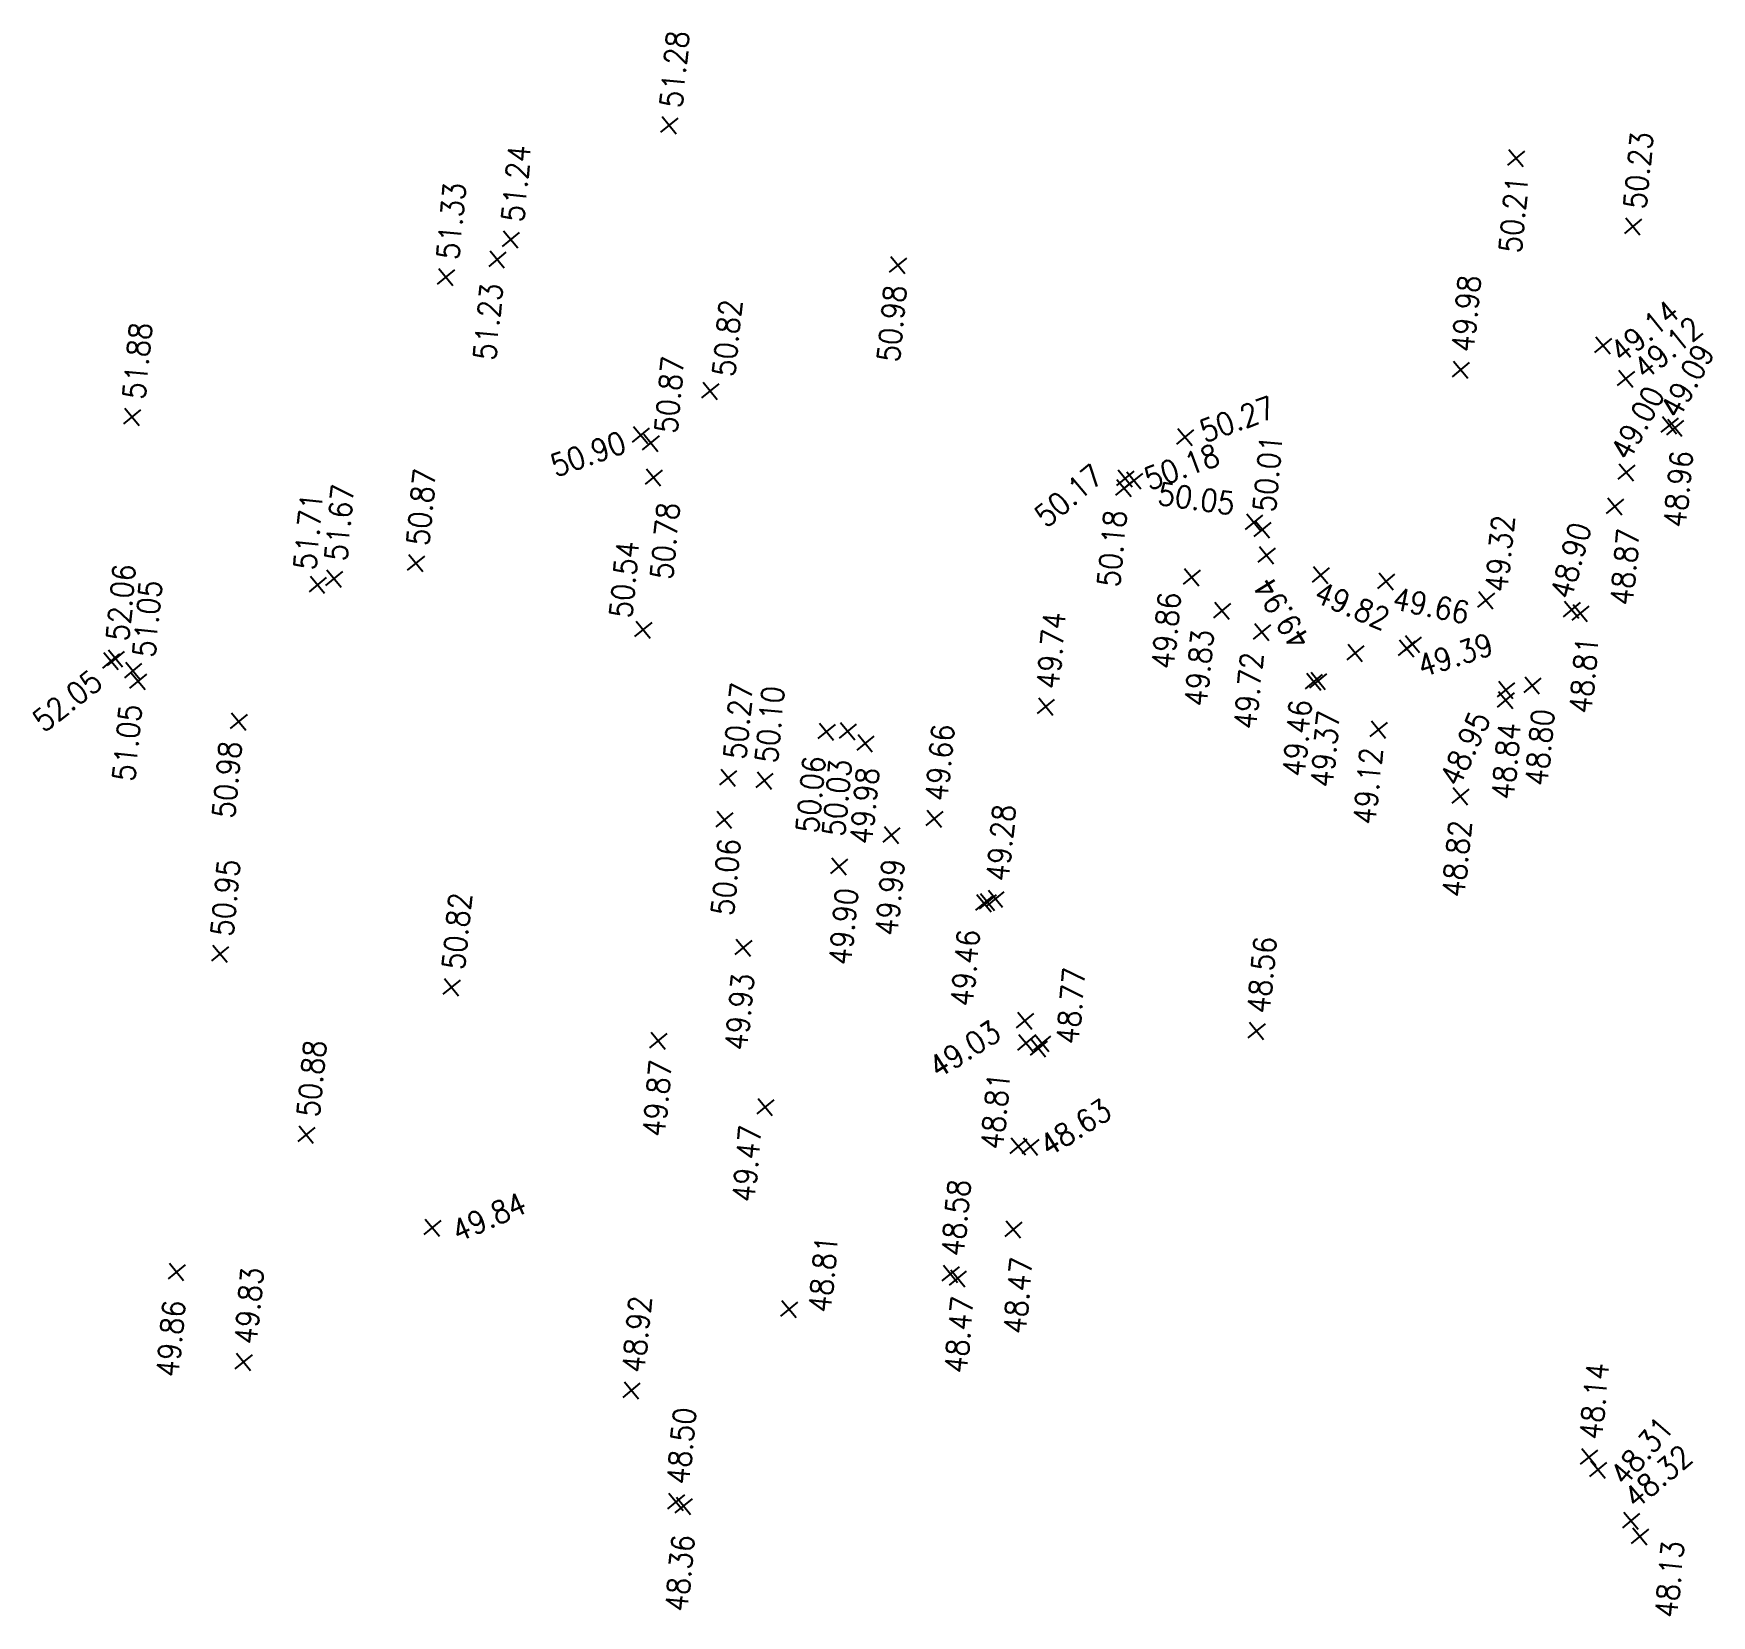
# Model space of a CAD drawing. Header units: metres. Extents: x 815 to 1022, y 915 to 1121.
# Drawn here: x 918.36 to 948.63, y 980.67 to 1009.2 of the extents above; entities that cross this region are included whole.
import ezdxf
from ezdxf.enums import TextEntityAlignment as Align

# ---------------------------------------------------------------- set-up
doc = ezdxf.new("R2010")
doc.units = ezdxf.units.M
doc.header["$LTSCALE"] = 2
doc.header["$PDMODE"] = 35
doc.header["$PDSIZE"] = 0.002
doc.linetypes.add('HIDDEN', pattern=[0.375, 0.25, -0.125])
for name, color, linetype in [('__TOPO', 7, 'Continuous'), ('ASPHALT', 5, 'Continuous'), ('BUILDG', 4, 'Continuous'), ('CURB', 5, 'Continuous'), ('ELEV', 1, 'Continuous'), ('GUTTER', 7, 'Continuous'), ('HEDGEL', 66, 'HIDDEN'), ('NAME', 7, 'Continuous'), ('NATGRD', 7, 'Continuous'), ('NOTE', 2, 'Continuous'), ('RTWALL', 6, 'Continuous'), ('SIDEWALK', 5, 'Continuous'), ('UTIL_O', 7, 'overhead power line'), ('X-OVER', 7, 'Continuous')]:
    doc.layers.add(name, color=color, linetype=linetype)
doc.styles.add('ROMANS', font='ROMANS.SHX')
doc.linetypes.add('overhead power line', pattern='A,1.5,-0.2,["OH",ROMANS,S=0.15,R=0,X=-0.07,Y=-0.075],-0.3', length=2)

# ---------------------------------------------------------------- blocks, each defined once
blk = doc.blocks.new('CROSS-UNDERHILL')
at = {"color": 1}
for p, q in [((0.001, 0), (-0.001, 0)), ((0, 0.001), (0, -0.001))]:
    blk.add_line(p, q, dxfattribs=at)
blk = doc.blocks.new('Point-Underhill')
at = {"lineweight": 0}
blk.add_point((0, 0), dxfattribs=at)
at = {"layer": '__TOPO'}
blk.add_point((0, 0), dxfattribs=at)
at = {"lineweight": 0}
blk.add_blockref('CROSS-UNDERHILL', (0, 0), dxfattribs=at)
at = {"layer": 'ELEV', "lineweight": 0, "style": 'ROMANS', "width": 0.9}
for tag, p in [('ELEV2', (-0.00106, 0.00325)), ('ELEV', (0.00114, 0.00112))]:
    blk.add_attdef(tag, text='', height=0.002, rotation=45, dxfattribs=at).set_placement(p, align=Align.MIDDLE_LEFT)
at = {"layer": 'NAME', "lineweight": 0, "style": 'ROMANS', "width": 0.9}
blk.add_attdef('NAME', text='', height=0.002, dxfattribs=at).set_placement((-0.00267, 0.00004), align=Align.MIDDLE_RIGHT)
at = {"layer": 'NOTE', "lineweight": 0, "style": 'ROMANS', "width": 0.9}
for tag, p in [('NOTE', (-0.00047, -0.00269)), ('NOTE2', (-0.00047, -0.00595))]:
    blk.add_attdef(tag, text='', height=0.002, dxfattribs=at).set_placement(p, align=Align.TOP_CENTER)

msp = doc.modelspace()

# ---------------------------------------------------------------- block references
at = {"layer": 'ASPHALT'}
ref = msp.add_blockref('Point-Underhill', (929.827, 1007.549, 51.28), dxfattribs=dict(at, xscale=200.0000000000001, yscale=200.0000000000001, zscale=0.8000000000000007, rotation=39.54500000000002))
ref.add_attrib('ELEV', '51.28', dxfattribs={"layer": 'ELEV', "lineweight": 0, "height": 0.4, "rotation": 84.545, "style": 'ROMANS', "width": 0.9}).set_placement((929.859, 1007.867), align=Align.MIDDLE_LEFT)
ref = msp.add_blockref('Point-Underhill', (926.968, 1005.489, 51.24), dxfattribs=dict(at, xscale=200.0000000000001, yscale=200.0000000000001, zscale=0.8000000000000007, rotation=39.54500000000002))
ref.add_attrib('ELEV', '51.24', dxfattribs={"layer": 'ELEV', "lineweight": 0, "height": 0.4, "rotation": 84.545, "style": 'ROMANS', "width": 0.9}).set_placement((927.001, 1005.807), align=Align.MIDDLE_LEFT)
ref = msp.add_blockref('Point-Underhill', (925.798, 1004.812, 51.33), dxfattribs=dict(at, xscale=200.0000000000001, yscale=200.0000000000001, zscale=0.8000000000000007, rotation=39.54500000000002))
ref.add_attrib('ELEV', '51.33', dxfattribs={"layer": 'ELEV', "lineweight": 0, "height": 0.4, "rotation": 84.545, "style": 'ROMANS', "width": 0.9}).set_placement((925.831, 1005.13), align=Align.MIDDLE_LEFT)
ref = msp.add_blockref('Point-Underhill', (926.726, 1005.129, 51.23), dxfattribs=dict(at, xscale=200, yscale=200, zscale=0.8000000000000007, rotation=39.54500000000004))
ref.add_attrib('ELEV', '51.23', dxfattribs={"layer": 'ELEV', "lineweight": 0, "height": 0.4, "rotation": 84.545, "style": 'ROMANS', "width": 0.9}).set_placement((926.495, 1003.312), align=Align.MIDDLE_LEFT)
ref = msp.add_blockref('Point-Underhill', (933.953, 1005.026, 50.98), dxfattribs=dict(at, xscale=200, yscale=200, zscale=0.8000000000000007, rotation=39.54500000000004))
ref.add_attrib('ELEV', '50.98', dxfattribs={"layer": 'ELEV', "lineweight": 0, "height": 0.4, "rotation": 84.545, "style": 'ROMANS', "width": 0.9}).set_placement((933.779, 1003.281), align=Align.MIDDLE_LEFT)
ref = msp.add_blockref('Point-Underhill', (930.568, 1002.758, 50.82), dxfattribs=dict(at, xscale=200.0000000000001, yscale=200.0000000000001, zscale=0.8000000000000007, rotation=39.54500000000002))
ref.add_attrib('ELEV', '50.82', dxfattribs={"layer": 'ELEV', "lineweight": 0, "height": 0.4, "rotation": 84.545, "style": 'ROMANS', "width": 0.9}).set_placement((930.809, 1003.021), align=Align.MIDDLE_LEFT)
ref = msp.add_blockref('Point-Underhill', (920.136, 1002.29, 51.88), dxfattribs=dict(at, xscale=200.0000000000001, yscale=200.0000000000001, zscale=0.8000000000000007, rotation=39.54500000000002))
ref.add_attrib('ELEV', '51.88', dxfattribs={"layer": 'ELEV', "lineweight": 0, "height": 0.4, "rotation": 84.545, "style": 'ROMANS', "width": 0.9}).set_placement((920.169, 1002.608), align=Align.MIDDLE_LEFT)
ref = msp.add_blockref('Point-Underhill', (929.495, 1001.82, 50.87), dxfattribs=dict(at, xscale=200, yscale=200, zscale=0.8000000000000007, rotation=39.54500000000004))
ref.add_attrib('ELEV', '50.87', dxfattribs={"layer": 'ELEV', "lineweight": 0, "height": 0.4, "rotation": 84.545, "style": 'ROMANS', "width": 0.9}).set_placement((929.766, 1001.996), align=Align.MIDDLE_LEFT)
ref = msp.add_blockref('Point-Underhill', (929.313, 1001.96, 50.9), dxfattribs=dict(at, xscale=200, yscale=200, zscale=0.8000000000000007, rotation=39.54500000000004))
ref.add_attrib('ELEV', '50.90', dxfattribs={"layer": 'ELEV', "lineweight": 0, "height": 0.4, "rotation": 19.5329, "style": 'ROMANS', "width": 0.9}).set_placement((927.711, 1001.389), align=Align.MIDDLE_LEFT)
ref = msp.add_blockref('Point-Underhill', (938.21, 1001.143, 50.18), dxfattribs=dict(at, xscale=200.0000000000001, yscale=200.0000000000001, zscale=0.8000000000000007, rotation=39.54500000000002))
ref.add_attrib('ELEV', '50.18', dxfattribs={"layer": 'ELEV', "lineweight": 0, "height": 0.4, "rotation": 20.0219, "style": 'ROMANS', "width": 0.9}).set_placement((938.422, 1001.149), align=Align.MIDDLE_LEFT)
ref = msp.add_blockref('Point-Underhill', (929.547, 1001.2, 50.78), dxfattribs=dict(at, xscale=200.0000000000001, yscale=200.0000000000001, zscale=0.8000000000000007, rotation=39.54500000000002))
ref.add_attrib('ELEV', '50.78', dxfattribs={"layer": 'ELEV', "lineweight": 0, "height": 0.4, "rotation": 84.545, "style": 'ROMANS', "width": 0.9}).set_placement((929.687, 999.361), align=Align.MIDDLE_LEFT)
ref = msp.add_blockref('Point-Underhill', (925.257, 999.652, 50.87), dxfattribs=dict(at, xscale=200.0000000000001, yscale=200.0000000000001, zscale=0.8000000000000007, rotation=39.54500000000002))
ref.add_attrib('ELEV', '50.87', dxfattribs={"layer": 'ELEV', "lineweight": 0, "height": 0.4, "rotation": 84.545, "style": 'ROMANS', "width": 0.9}).set_placement((925.29, 999.97), align=Align.MIDDLE_LEFT)
ref = msp.add_blockref('Point-Underhill', (938.033, 1001.005, 50.18), dxfattribs=dict(at, xscale=200.0000000000001, yscale=200.0000000000001, zscale=0.8000000000000007, rotation=39.54500000000002))
ref.add_attrib('ELEV', '50.18', dxfattribs={"layer": 'ELEV', "lineweight": 0, "height": 0.4, "rotation": 84.545, "style": 'ROMANS', "width": 0.9}).set_placement((937.751, 999.223), align=Align.MIDDLE_LEFT)
ref = msp.add_blockref('Point-Underhill', (923.485, 999.262, 51.71), dxfattribs=dict(at, xscale=200, yscale=200, zscale=0.8000000000000007, rotation=39.54500000000004))
ref.add_attrib('ELEV', '51.71', dxfattribs={"layer": 'ELEV', "lineweight": 0, "height": 0.4, "rotation": 84.545, "style": 'ROMANS', "width": 0.9}).set_placement((923.252, 999.533), align=Align.MIDDLE_LEFT)
ref = msp.add_blockref('Point-Underhill', (923.78, 999.374, 51.67), dxfattribs=dict(at, xscale=200.0000000000001, yscale=200.0000000000001, zscale=0.8000000000000007, rotation=39.54500000000002))
ref.add_attrib('ELEV', '51.67', dxfattribs={"layer": 'ELEV', "lineweight": 0, "height": 0.4, "rotation": 84.545, "style": 'ROMANS', "width": 0.9}).set_placement((923.812, 999.692), align=Align.MIDDLE_LEFT)
ref = msp.add_blockref('Point-Underhill', (929.359, 998.453, 50.54), dxfattribs=dict(at, xscale=200, yscale=200, zscale=0.8000000000000007, rotation=39.54500000000004))
ref.add_attrib('ELEV', '50.54', dxfattribs={"layer": 'ELEV', "lineweight": 0, "height": 0.4, "rotation": 84.545, "style": 'ROMANS', "width": 0.9}).set_placement((928.952, 998.666), align=Align.MIDDLE_LEFT)
ref = msp.add_blockref('Point-Underhill', (919.84, 997.933, 52.06), dxfattribs=dict(at, xscale=200.0000000000001, yscale=200.0000000000001, zscale=0.8000000000000007, rotation=39.54500000000002))
ref.add_attrib('ELEV', '52.06', dxfattribs={"layer": 'ELEV', "lineweight": 0, "height": 0.4, "rotation": 84.545, "style": 'ROMANS', "width": 0.9}).set_placement((919.872, 998.251), align=Align.MIDDLE_LEFT)
ref = msp.add_blockref('Point-Underhill', (939.254, 999.398, 49.86), dxfattribs=dict(at, xscale=200, yscale=200, zscale=0.8000000000000007, rotation=39.54500000000004))
ref.add_attrib('ELEV', '49.86', dxfattribs={"layer": 'ELEV', "lineweight": 0, "height": 0.4, "rotation": 84.545, "style": 'ROMANS', "width": 0.9}).set_placement((938.729, 997.743), align=Align.MIDDLE_LEFT)
ref = msp.add_blockref('Point-Underhill', (920.153, 997.711, 51.05), dxfattribs=dict(at, xscale=200.0000000000001, yscale=200.0000000000001, zscale=0.8000000000000007, rotation=39.54500000000002))
ref.add_attrib('ELEV', '51.05', dxfattribs={"layer": 'ELEV', "lineweight": 0, "height": 0.4, "rotation": 84.545, "style": 'ROMANS', "width": 0.9}).set_placement((920.349, 997.957), align=Align.MIDDLE_LEFT)
ref = msp.add_blockref('Point-Underhill', (919.757, 997.887, 52.05), dxfattribs=dict(at, xscale=200.0000000000001, yscale=200.0000000000001, zscale=0.8000000000000007, rotation=39.54500000000002))
ref.add_attrib('ELEV', '52.05', dxfattribs={"layer": 'ELEV', "lineweight": 0, "height": 0.4, "rotation": 38.2112, "style": 'ROMANS', "width": 0.9}).set_placement((918.424, 996.742), align=Align.MIDDLE_LEFT)
ref = msp.add_blockref('Point-Underhill', (920.244, 997.524, 51.05), dxfattribs=dict(at, xscale=200, yscale=200, zscale=0.8000000000000007, rotation=39.54500000000004))
ref.add_attrib('ELEV', '51.05', dxfattribs={"layer": 'ELEV', "lineweight": 0, "height": 0.4, "rotation": 84.545, "style": 'ROMANS', "width": 0.9}).set_placement((919.983, 995.72), align=Align.MIDDLE_LEFT)
ref = msp.add_blockref('Point-Underhill', (930.891, 995.781, 50.27), dxfattribs=dict(at, xscale=200.0000000000001, yscale=200.0000000000001, zscale=0.8000000000000007, rotation=39.54500000000002))
ref.add_attrib('ELEV', '50.27', dxfattribs={"layer": 'ELEV', "lineweight": 0, "height": 0.4, "rotation": 84.545, "style": 'ROMANS', "width": 0.9}).set_placement((931.009, 996.115), align=Align.MIDDLE_LEFT)
ref = msp.add_blockref('Point-Underhill', (922.061, 996.796, 50.98), dxfattribs=dict(at, xscale=200, yscale=200, zscale=0.8000000000000007, rotation=39.54500000000004))
ref.add_attrib('ELEV', '50.98', dxfattribs={"layer": 'ELEV', "lineweight": 0, "height": 0.4, "rotation": 84.545, "style": 'ROMANS', "width": 0.9}).set_placement((921.785, 995.056), align=Align.MIDDLE_LEFT)
ref = msp.add_blockref('Point-Underhill', (932.667, 996.613, 50.06), dxfattribs=dict(at, xscale=200.0000000000001, yscale=200.0000000000001, zscale=0.8000000000000007, rotation=39.54500000000002))
ref.add_attrib('ELEV', '50.06', dxfattribs={"layer": 'ELEV', "lineweight": 0, "height": 0.4, "rotation": 84.545, "style": 'ROMANS', "width": 0.9}).set_placement((932.317, 994.79), align=Align.MIDDLE_LEFT)
ref = msp.add_blockref('Point-Underhill', (933.049, 996.621, 50.03), dxfattribs=dict(at, xscale=200.0000000000001, yscale=200.0000000000001, zscale=0.8000000000000007, rotation=39.54500000000002))
ref.add_attrib('ELEV', '50.03', dxfattribs={"layer": 'ELEV', "lineweight": 0, "height": 0.4, "rotation": 84.545, "style": 'ROMANS', "width": 0.9}).set_placement((932.79, 994.729), align=Align.MIDDLE_LEFT)
ref = msp.add_blockref('Point-Underhill', (933.365, 996.404, 49.98), dxfattribs=dict(at, xscale=200.0000000000001, yscale=200.0000000000001, zscale=0.8000000000000007, rotation=39.54500000000002))
ref.add_attrib('ELEV', '49.98', dxfattribs={"layer": 'ELEV', "lineweight": 0, "height": 0.4, "rotation": 84.545, "style": 'ROMANS', "width": 0.9}).set_placement((933.285, 994.584), align=Align.MIDDLE_LEFT)
ref = msp.add_blockref('Point-Underhill', (944.102, 995.449, 48.82), dxfattribs=dict(at, xscale=200.0000000000001, yscale=200.0000000000001, zscale=0.8000000000000007, rotation=39.54500000000002))
ref.add_attrib('ELEV', '48.82', dxfattribs={"layer": 'ELEV', "lineweight": 0, "height": 0.4, "rotation": 84.545, "style": 'ROMANS', "width": 0.9}).set_placement((943.97, 993.629), align=Align.MIDDLE_LEFT)
ref = msp.add_blockref('Point-Underhill', (921.725, 992.607, 50.95), dxfattribs=dict(at, xscale=200, yscale=200, zscale=0.8000000000000007, rotation=39.54500000000004))
ref.add_attrib('ELEV', '50.95', dxfattribs={"layer": 'ELEV', "lineweight": 0, "height": 0.4, "rotation": 84.545, "style": 'ROMANS', "width": 0.9}).set_placement((921.757, 992.925), align=Align.MIDDLE_LEFT)
ref = msp.add_blockref('Point-Underhill', (925.9, 992.005, 50.82), dxfattribs=dict(at, xscale=200.0000000000001, yscale=200.0000000000001, zscale=0.8000000000000007, rotation=39.54500000000002))
ref.add_attrib('ELEV', '50.82', dxfattribs={"layer": 'ELEV', "lineweight": 0, "height": 0.4, "rotation": 84.545, "style": 'ROMANS', "width": 0.9}).set_placement((925.933, 992.323), align=Align.MIDDLE_LEFT)
ref = msp.add_blockref('Point-Underhill', (940.423, 991.216, 48.56), dxfattribs=dict(at, xscale=200.0000000000001, yscale=200.0000000000001, zscale=0.8000000000000007, rotation=39.54500000000002))
ref.add_attrib('ELEV', '48.56', dxfattribs={"layer": 'ELEV', "lineweight": 0, "height": 0.4, "rotation": 84.545, "style": 'ROMANS', "width": 0.9}).set_placement((940.456, 991.534), align=Align.MIDDLE_LEFT)
ref = msp.add_blockref('Point-Underhill', (923.28, 989.347, 50.88), dxfattribs=dict(at, xscale=200, yscale=200, zscale=0.8000000000000007, rotation=39.54500000000004))
ref.add_attrib('ELEV', '50.88', dxfattribs={"layer": 'ELEV', "lineweight": 0, "height": 0.4, "rotation": 84.545, "style": 'ROMANS', "width": 0.9}).set_placement((923.313, 989.665), align=Align.MIDDLE_LEFT)
ref = msp.add_blockref('Point-Underhill', (936.037, 987.637, 48.47), dxfattribs=dict(at, xscale=200, yscale=200, zscale=0.8000000000000007, rotation=39.54500000000004))
ref.add_attrib('ELEV', '48.47', dxfattribs={"layer": 'ELEV', "lineweight": 0, "height": 0.4, "rotation": 84.545, "style": 'ROMANS', "width": 0.9}).set_placement((936.055, 985.752), align=Align.MIDDLE_LEFT)
at = {"layer": 'BUILDG'}
ref = msp.add_blockref('Point-Underhill', (945.105, 1006.956, 50.21), dxfattribs=dict(at, xscale=200.0000000000001, yscale=200.0000000000001, zscale=0.8000000000000007, rotation=39.54500000000002))
ref.add_attrib('ELEV', '50.21', dxfattribs={"layer": 'ELEV', "lineweight": 0, "height": 0.4, "rotation": 84.545, "style": 'ROMANS', "width": 0.9}).set_placement((944.997, 1005.248), align=Align.MIDDLE_LEFT)
ref = msp.add_blockref('Point-Underhill', (938.055, 1001.18, 50.17), dxfattribs=dict(at, xscale=200.0000000000001, yscale=200.0000000000001, zscale=0.8000000000000007, rotation=39.54500000000002))
ref.add_attrib('ELEV', '50.17', dxfattribs={"layer": 'ELEV', "lineweight": 0, "height": 0.4, "rotation": 39.7605, "style": 'ROMANS', "width": 0.9}).set_placement((936.505, 1000.426), align=Align.MIDDLE_LEFT)
at = {"layer": 'CURB'}
ref = msp.add_blockref('Point-Underhill', (947.215, 1005.724, 50.23), dxfattribs=dict(at, xscale=200.0000000000001, yscale=200.0000000000001, zscale=0.8000000000000007, rotation=39.54500000000002))
ref.add_attrib('ELEV', '50.23', dxfattribs={"layer": 'ELEV', "lineweight": 0, "height": 0.4, "rotation": 84.545, "style": 'ROMANS', "width": 0.9}).set_placement((947.248, 1006.042), align=Align.MIDDLE_LEFT)
ref = msp.add_blockref('Point-Underhill', (947.097, 1001.29, 49), dxfattribs=dict(at, xscale=200.0000000000001, yscale=200.0000000000001, zscale=0.8000000000000007, rotation=39.54500000000002))
ref.add_attrib('ELEV', '49.00', dxfattribs={"layer": 'ELEV', "lineweight": 0, "height": 0.4, "rotation": 61.9235, "style": 'ROMANS', "width": 0.9}).set_placement((946.97, 1001.567), align=Align.MIDDLE_LEFT)
ref = msp.add_blockref('Point-Underhill', (940.376, 1000.388, 50.05), dxfattribs=dict(at, xscale=200, yscale=200, zscale=0.8000000000000007, rotation=39.54500000000004))
ref.add_attrib('ELEV', '50.05', dxfattribs={"layer": 'ELEV', "lineweight": 0, "height": 0.4, "rotation": 352.1727, "style": 'ROMANS', "width": 0.9}).set_placement((938.653, 1000.909), align=Align.MIDDLE_LEFT)
ref = msp.add_blockref('Point-Underhill', (946.11, 998.812, 48.9), dxfattribs=dict(at, xscale=200, yscale=200, zscale=0.8000000000000007, rotation=39.54500000000004))
ref.add_attrib('ELEV', '48.90', dxfattribs={"layer": 'ELEV', "lineweight": 0, "height": 0.4, "rotation": 74.6379, "style": 'ROMANS', "width": 0.9}).set_placement((945.908, 999.027), align=Align.MIDDLE_LEFT)
ref = msp.add_blockref('Point-Underhill', (939.801, 998.794, 49.83), dxfattribs=dict(at, xscale=200.0000000000001, yscale=200.0000000000001, zscale=0.8000000000000007, rotation=39.54500000000002))
ref.add_attrib('ELEV', '49.83', dxfattribs={"layer": 'ELEV', "lineweight": 0, "height": 0.4, "rotation": 84.545, "style": 'ROMANS', "width": 0.9}).set_placement((939.322, 997.069), align=Align.MIDDLE_LEFT)
ref = msp.add_blockref('Point-Underhill', (941.535, 997.529, 49.46), dxfattribs=dict(at, xscale=200.0000000000001, yscale=200.0000000000001, zscale=0.8000000000000007, rotation=39.54500000000002))
ref.add_attrib('ELEV', '49.46', dxfattribs={"layer": 'ELEV', "lineweight": 0, "height": 0.4, "rotation": 84.545, "style": 'ROMANS', "width": 0.9}).set_placement((941.091, 995.805), align=Align.MIDDLE_LEFT)
ref = msp.add_blockref('Point-Underhill', (944.922, 997.366, 48.95), dxfattribs=dict(at, xscale=200, yscale=200, zscale=0.8000000000000007, rotation=39.54500000000004))
ref.add_attrib('ELEV', '48.95', dxfattribs={"layer": 'ELEV', "lineweight": 0, "height": 0.4, "rotation": 65.2763, "style": 'ROMANS', "width": 0.9}).set_placement((943.896, 995.674), align=Align.MIDDLE_LEFT)
ref = msp.add_blockref('Point-Underhill', (933.837, 994.748, 49.99), dxfattribs=dict(at, xscale=200.0000000000001, yscale=200.0000000000001, zscale=0.8000000000000007, rotation=39.54500000000002))
ref.add_attrib('ELEV', '49.99', dxfattribs={"layer": 'ELEV', "lineweight": 0, "height": 0.4, "rotation": 84.545, "style": 'ROMANS', "width": 0.9}).set_placement((933.742, 992.934), align=Align.MIDDLE_LEFT)
at = {"layer": 'CURB', "zscale": 0.8000000000000007}
for p, xscale, yscale, rotation in [((935.572, 993.542, 49.46), 200.0000000000001, 200.0000000000001, 39.54500000000002), ((936.266, 990.998, 49.06), 200, 200, 39.54500000000004)]:
    msp.add_blockref('Point-Underhill', p, dxfattribs=dict(at, xscale=xscale, yscale=yscale, rotation=rotation))
at = {"layer": 'CURB'}
ref = msp.add_blockref('Point-Underhill', (936.128, 989.133, 48.81), dxfattribs=dict(at, xscale=200.0000000000001, yscale=200.0000000000001, zscale=0.8000000000000007, rotation=39.54500000000002))
ref.add_attrib('ELEV', '48.81', dxfattribs={"layer": 'ELEV', "lineweight": 0, "height": 0.4, "rotation": 84.545, "style": 'ROMANS', "width": 0.9}).set_placement((935.647, 989.079), align=Align.MIDDLE_LEFT)
ref = msp.add_blockref('Point-Underhill', (934.904, 986.835, 48.58), dxfattribs=dict(at, xscale=200, yscale=200, zscale=0.8000000000000007, rotation=39.54500000000004))
ref.add_attrib('ELEV', '48.58', dxfattribs={"layer": 'ELEV', "lineweight": 0, "height": 0.4, "rotation": 84.545, "style": 'ROMANS', "width": 0.9}).set_placement((934.937, 987.153), align=Align.MIDDLE_LEFT)
ref = msp.add_blockref('Point-Underhill', (929.952, 982.722, 48.5), dxfattribs=dict(at, xscale=200.0000000000001, yscale=200.0000000000001, zscale=0.8000000000000007, rotation=39.54500000000002))
ref.add_attrib('ELEV', '48.50', dxfattribs={"layer": 'ELEV', "lineweight": 0, "height": 0.4, "rotation": 84.545, "style": 'ROMANS', "width": 0.9}).set_placement((929.984, 983.04), align=Align.MIDDLE_LEFT)
ref = msp.add_blockref('Point-Underhill', (947.181, 982.383, 48.32), dxfattribs=dict(at, xscale=200, yscale=200, zscale=0.8000000000000007, rotation=39.54500000000004))
ref.add_attrib('ELEV', '48.32', dxfattribs={"layer": 'ELEV', "lineweight": 0, "height": 0.4, "rotation": 40.2905, "style": 'ROMANS', "width": 0.9}).set_placement((947.139, 982.73), align=Align.MIDDLE_LEFT)
at = {"layer": 'GUTTER'}
ref = msp.add_blockref('Point-Underhill', (947.972, 1002.094, 48.96), dxfattribs=dict(at, xscale=200, yscale=200, zscale=0.8000000000000007, rotation=39.54500000000004))
ref.add_attrib('ELEV', '48.96', dxfattribs={"layer": 'ELEV', "lineweight": 0, "height": 0.4, "rotation": 84.545, "style": 'ROMANS', "width": 0.9}).set_placement((947.966, 1000.294), align=Align.MIDDLE_LEFT)
ref = msp.add_blockref('Point-Underhill', (946.889, 1000.676, 48.87), dxfattribs=dict(at, xscale=200.0000000000001, yscale=200.0000000000001, zscale=0.8000000000000007, rotation=39.54500000000002))
ref.add_attrib('ELEV', '48.87', dxfattribs={"layer": 'ELEV', "lineweight": 0, "height": 0.4, "rotation": 84.545, "style": 'ROMANS', "width": 0.9}).set_placement((947.005, 998.89), align=Align.MIDDLE_LEFT)
ref = msp.add_blockref('Point-Underhill', (946.265, 998.75, 48.81), dxfattribs=dict(at, xscale=200.0000000000001, yscale=200.0000000000001, zscale=0.8000000000000007, rotation=39.54500000000002))
ref.add_attrib('ELEV', '48.81', dxfattribs={"layer": 'ELEV', "lineweight": 0, "height": 0.4, "rotation": 84.545, "style": 'ROMANS', "width": 0.9}).set_placement((946.264, 996.941), align=Align.MIDDLE_LEFT)
ref = msp.add_blockref('Point-Underhill', (941.457, 997.513, 49.37), dxfattribs=dict(at, xscale=200, yscale=200, zscale=0.8000000000000007, rotation=39.54500000000004))
ref.add_attrib('ELEV', '49.37', dxfattribs={"layer": 'ELEV', "lineweight": 0, "height": 0.4, "rotation": 84.545, "style": 'ROMANS', "width": 0.9}).set_placement((941.595, 995.61), align=Align.MIDDLE_LEFT)
ref = msp.add_blockref('Point-Underhill', (944.92, 997.184, 48.84), dxfattribs=dict(at, xscale=200.0000000000001, yscale=200.0000000000001, zscale=0.8000000000000007, rotation=39.54500000000002))
ref.add_attrib('ELEV', '48.84', dxfattribs={"layer": 'ELEV', "lineweight": 0, "height": 0.4, "rotation": 84.545, "style": 'ROMANS', "width": 0.9}).set_placement((944.861, 995.388), align=Align.MIDDLE_LEFT)
ref = msp.add_blockref('Point-Underhill', (934.611, 995.044, 49.66), dxfattribs=dict(at, xscale=200, yscale=200, zscale=0.8000000000000007, rotation=39.54500000000004))
ref.add_attrib('ELEV', '49.66', dxfattribs={"layer": 'ELEV', "lineweight": 0, "height": 0.4, "rotation": 84.545, "style": 'ROMANS', "width": 0.9}).set_placement((934.644, 995.362), align=Align.MIDDLE_LEFT)
ref = msp.add_blockref('Point-Underhill', (935.714, 993.599, 49.28), dxfattribs=dict(at, xscale=200, yscale=200, zscale=0.8000000000000007, rotation=39.54500000000004))
ref.add_attrib('ELEV', '49.28', dxfattribs={"layer": 'ELEV', "lineweight": 0, "height": 0.4, "rotation": 84.545, "style": 'ROMANS', "width": 0.9}).set_placement((935.747, 993.917), align=Align.MIDDLE_LEFT)
ref = msp.add_blockref('Point-Underhill', (935.508, 993.519, 49.46), dxfattribs=dict(at, xscale=200, yscale=200, zscale=0.8000000000000007, rotation=39.54500000000004))
ref.add_attrib('ELEV', '49.46', dxfattribs={"layer": 'ELEV', "lineweight": 0, "height": 0.4, "rotation": 84.545, "style": 'ROMANS', "width": 0.9}).set_placement((935.103, 991.659), align=Align.MIDDLE_LEFT)
ref = msp.add_blockref('Point-Underhill', (936.552, 990.996, 48.77), dxfattribs=dict(at, xscale=200.0000000000001, yscale=200.0000000000001, zscale=0.8000000000000007, rotation=39.54500000000002))
ref.add_attrib('ELEV', '48.77', dxfattribs={"layer": 'ELEV', "lineweight": 0, "height": 0.4, "rotation": 84.545, "style": 'ROMANS', "width": 0.9}).set_placement((937.008, 990.976), align=Align.MIDDLE_LEFT)
ref = msp.add_blockref('Point-Underhill', (936.244, 991.399, 49.03), dxfattribs=dict(at, xscale=200, yscale=200, zscale=0.8000000000000007, rotation=39.54500000000004))
ref.add_attrib('ELEV', '49.03', dxfattribs={"layer": 'ELEV', "lineweight": 0, "height": 0.4, "rotation": 32.4298, "style": 'ROMANS', "width": 0.9}).set_placement((934.573, 990.513), align=Align.MIDDLE_LEFT)
at = {"layer": 'GUTTER', "xscale": 200, "yscale": 200, "zscale": 0.8000000000000007, "rotation": 39.54500000000004}
msp.add_blockref('Point-Underhill', (936.492, 990.904, 48.87), dxfattribs=at)
at = {"layer": 'GUTTER'}
ref = msp.add_blockref('Point-Underhill', (936.345, 989.131, 48.63), dxfattribs=dict(at, xscale=200, yscale=200, zscale=0.8000000000000007, rotation=39.54500000000004))
ref.add_attrib('ELEV', '48.63', dxfattribs={"layer": 'ELEV', "lineweight": 0, "height": 0.4, "rotation": 32.4298, "style": 'ROMANS', "width": 0.9}).set_placement((936.571, 989.101), align=Align.MIDDLE_LEFT)
ref = msp.add_blockref('Point-Underhill', (935.034, 986.755, 48.47), dxfattribs=dict(at, xscale=200, yscale=200, zscale=0.8000000000000007, rotation=39.54500000000004))
ref.add_attrib('ELEV', '48.47', dxfattribs={"layer": 'ELEV', "lineweight": 0, "height": 0.4, "rotation": 84.545, "style": 'ROMANS', "width": 0.9}).set_placement((934.991, 985.044), align=Align.MIDDLE_LEFT)
ref = msp.add_blockref('Point-Underhill', (946.42, 983.53, 48.14), dxfattribs=dict(at, xscale=200, yscale=200, zscale=0.8000000000000007, rotation=39.54500000000004))
ref.add_attrib('ELEV', '48.14', dxfattribs={"layer": 'ELEV', "lineweight": 0, "height": 0.4, "rotation": 84.545, "style": 'ROMANS', "width": 0.9}).set_placement((946.452, 983.848), align=Align.MIDDLE_LEFT)
ref = msp.add_blockref('Point-Underhill', (946.585, 983.305, 48.31), dxfattribs=dict(at, xscale=200, yscale=200, zscale=0.8000000000000007, rotation=39.54500000000004))
ref.add_attrib('ELEV', '48.31', dxfattribs={"layer": 'ELEV', "lineweight": 0, "height": 0.4, "rotation": 49.4676, "style": 'ROMANS', "width": 0.9}).set_placement((946.92, 983.113), align=Align.MIDDLE_LEFT)
ref = msp.add_blockref('Point-Underhill', (930.087, 982.65, 48.36), dxfattribs=dict(at, xscale=200, yscale=200, zscale=0.8000000000000007, rotation=39.54500000000004))
ref.add_attrib('ELEV', '48.36', dxfattribs={"layer": 'ELEV', "lineweight": 0, "height": 0.4, "rotation": 84.545, "style": 'ROMANS', "width": 0.9}).set_placement((929.955, 980.745), align=Align.MIDDLE_LEFT)
ref = msp.add_blockref('Point-Underhill', (947.339, 982.1, 48.13), dxfattribs=dict(at, xscale=200.0000000000001, yscale=200.0000000000001, zscale=0.8000000000000007, rotation=39.54500000000002))
ref.add_attrib('ELEV', '48.13', dxfattribs={"layer": 'ELEV', "lineweight": 0, "height": 0.4, "rotation": 84.545, "style": 'ROMANS', "width": 0.9}).set_placement((947.81, 980.634), align=Align.MIDDLE_LEFT)
at = {"layer": 'HEDGEL'}
ref = msp.add_blockref('Point-Underhill', (944.563, 998.984, 49.32), dxfattribs=dict(at, xscale=200, yscale=200, zscale=0.8000000000000007, rotation=39.54500000000004))
ref.add_attrib('ELEV', '49.32', dxfattribs={"layer": 'ELEV', "lineweight": 0, "height": 0.4, "rotation": 84.545, "style": 'ROMANS', "width": 0.9}).set_placement((944.747, 999.132), align=Align.MIDDLE_LEFT)
ref = msp.add_blockref('Point-Underhill', (940.605, 999.794, 49.94), dxfattribs=dict(at, xscale=200, yscale=200, zscale=200, rotation=39.54500000000004))
ref.add_attrib('ELEV', '49.94', dxfattribs={"layer": 'ELEV', "lineweight": 0, "height": 0.4, "rotation": 121.5237, "style": 'ROMANS', "width": 0.9}).set_placement((941.247, 998.146), align=Align.MIDDLE_LEFT)
ref = msp.add_blockref('Point-Underhill', (943.238, 998.191, 49.39), dxfattribs=dict(at, xscale=200, yscale=200, zscale=0.8000000000000007, rotation=39.54500000000004))
ref.add_attrib('ELEV', '49.39', dxfattribs={"layer": 'ELEV', "lineweight": 0, "height": 0.4, "rotation": 17.9924, "style": 'ROMANS', "width": 0.9}).set_placement((943.35, 997.78), align=Align.MIDDLE_LEFT)
at = {"layer": 'HEDGEL', "xscale": 200, "yscale": 200, "zscale": 0.8000000000000007, "rotation": 39.54500000000004}
msp.add_blockref('Point-Underhill', (942.205, 998.033, 49.45), dxfattribs=at)
at = {"layer": 'HEDGEL'}
ref = msp.add_blockref('Point-Underhill', (945.399, 997.447, 48.8), dxfattribs=dict(at, xscale=200, yscale=200, zscale=0.8000000000000007, rotation=39.54500000000004))
ref.add_attrib('ELEV', '48.80', dxfattribs={"layer": 'ELEV', "lineweight": 0, "height": 0.4, "rotation": 84.545, "style": 'ROMANS', "width": 0.9}).set_placement((945.468, 995.636), align=Align.MIDDLE_LEFT)
ref = msp.add_blockref('Point-Underhill', (942.625, 996.65, 49.12), dxfattribs=dict(at, xscale=200, yscale=200, zscale=0.8000000000000007, rotation=39.54500000000004))
ref.add_attrib('ELEV', '49.12', dxfattribs={"layer": 'ELEV', "lineweight": 0, "height": 0.4, "rotation": 84.545, "style": 'ROMANS', "width": 0.9}).set_placement((942.366, 994.94), align=Align.MIDDLE_LEFT)
ref = msp.add_blockref('Point-Underhill', (929.629, 991.039, 49.87), dxfattribs=dict(at, xscale=200.0000000000001, yscale=200.0000000000001, zscale=0.8000000000000007, rotation=39.54500000000002))
ref.add_attrib('ELEV', '49.87', dxfattribs={"layer": 'ELEV', "lineweight": 0, "height": 0.4, "rotation": 84.545, "style": 'ROMANS', "width": 0.9}).set_placement((929.544, 989.308), align=Align.MIDDLE_LEFT)
ref = msp.add_blockref('Point-Underhill', (931.561, 989.845, 49.47), dxfattribs=dict(at, xscale=200, yscale=200, zscale=0.8000000000000007, rotation=39.54500000000004))
ref.add_attrib('ELEV', '49.47', dxfattribs={"layer": 'ELEV', "lineweight": 0, "height": 0.4, "rotation": 84.545, "style": 'ROMANS', "width": 0.9}).set_placement((931.164, 988.131), align=Align.MIDDLE_LEFT)
ref = msp.add_blockref('Point-Underhill', (925.556, 987.669, 49.84), dxfattribs=dict(at, xscale=200, yscale=200, zscale=0.8000000000000007, rotation=39.54500000000004))
ref.add_attrib('ELEV', '49.84', dxfattribs={"layer": 'ELEV', "lineweight": 0, "height": 0.4, "rotation": 23.6362, "style": 'ROMANS', "width": 0.9}).set_placement((925.939, 987.583), align=Align.MIDDLE_LEFT)
ref = msp.add_blockref('Point-Underhill', (931.989, 986.199, 48.81), dxfattribs=dict(at, xscale=200, yscale=200, zscale=0.8000000000000007, rotation=39.54500000000004))
ref.add_attrib('ELEV', '48.81', dxfattribs={"layer": 'ELEV', "lineweight": 0, "height": 0.4, "rotation": 84.545, "style": 'ROMANS', "width": 0.9}).set_placement((932.541, 986.139), align=Align.MIDDLE_LEFT)
ref = msp.add_blockref('Point-Underhill', (929.147, 984.734, 48.92), dxfattribs=dict(at, xscale=200.0000000000001, yscale=200.0000000000001, zscale=0.8000000000000007, rotation=39.54500000000002))
ref.add_attrib('ELEV', '48.92', dxfattribs={"layer": 'ELEV', "lineweight": 0, "height": 0.4, "rotation": 84.545, "style": 'ROMANS', "width": 0.9}).set_placement((929.179, 985.052), align=Align.MIDDLE_LEFT)
at = {"layer": 'NATGRD'}
ref = msp.add_blockref('Point-Underhill', (944.107, 1003.141, 49.98), dxfattribs=dict(at, xscale=200, yscale=200, zscale=0.8000000000000007, rotation=39.54500000000004))
ref.add_attrib('ELEV', '49.98', dxfattribs={"layer": 'ELEV', "lineweight": 0, "height": 0.4, "rotation": 84.545, "style": 'ROMANS', "width": 0.9}).set_placement((944.14, 1003.459), align=Align.MIDDLE_LEFT)
ref = msp.add_blockref('Point-Underhill', (940.529, 1000.259, 50.01), dxfattribs=dict(at, xscale=200.0000000000001, yscale=200.0000000000001, zscale=0.8000000000000007, rotation=39.54500000000002))
ref.add_attrib('ELEV', '50.01', dxfattribs={"layer": 'ELEV', "lineweight": 0, "height": 0.4, "rotation": 84.545, "style": 'ROMANS', "width": 0.9}).set_placement((940.561, 1000.577), align=Align.MIDDLE_LEFT)
at = {"layer": 'RTWALL'}
ref = msp.add_blockref('Point-Underhill', (947.087, 1002.979, 49.12), dxfattribs=dict(at, xscale=200, yscale=200, zscale=0.8000000000000007, rotation=39.54500000000004))
ref.add_attrib('ELEV', '49.12', dxfattribs={"layer": 'ELEV', "lineweight": 0, "height": 0.4, "rotation": 39.459, "style": 'ROMANS', "width": 0.9}).set_placement((947.311, 1003.092), align=Align.MIDDLE_LEFT)
at = {"layer": 'SIDEWALK'}
ref = msp.add_blockref('Point-Underhill', (946.676, 1003.577, 49.14), dxfattribs=dict(at, xscale=200.0000000000001, yscale=200.0000000000001, zscale=0.8000000000000007, rotation=39.54500000000002))
ref.add_attrib('ELEV', '49.14', dxfattribs={"layer": 'ELEV', "lineweight": 0, "height": 0.4, "rotation": 39.1786, "style": 'ROMANS', "width": 0.9}).set_placement((946.891, 1003.396), align=Align.MIDDLE_LEFT)
ref = msp.add_blockref('Point-Underhill', (947.875, 1002.14, 49.09), dxfattribs=dict(at, xscale=200, yscale=200, zscale=0.8000000000000007, rotation=39.54500000000004))
ref.add_attrib('ELEV', '49.09', dxfattribs={"layer": 'ELEV', "lineweight": 0, "height": 0.4, "rotation": 61.9235, "style": 'ROMANS', "width": 0.9}).set_placement((947.869, 1002.325), align=Align.MIDDLE_LEFT)
ref = msp.add_blockref('Point-Underhill', (939.134, 1001.926, 50.27), dxfattribs=dict(at, xscale=200, yscale=200, zscale=0.8000000000000007, rotation=39.54500000000004))
ref.add_attrib('ELEV', '50.27', dxfattribs={"layer": 'ELEV', "lineweight": 0, "height": 0.4, "rotation": 20.0219, "style": 'ROMANS', "width": 0.9}).set_placement((939.423, 1002.008), align=Align.MIDDLE_LEFT)
ref = msp.add_blockref('Point-Underhill', (941.582, 999.438, 49.82), dxfattribs=dict(at, xscale=200.0000000000001, yscale=200.0000000000001, zscale=0.8000000000000007, rotation=39.54500000000002))
ref.add_attrib('ELEV', '49.82', dxfattribs={"layer": 'ELEV', "lineweight": 0, "height": 0.4, "rotation": 337.2463, "style": 'ROMANS', "width": 0.9}).set_placement((941.51, 999.152), align=Align.MIDDLE_LEFT)
ref = msp.add_blockref('Point-Underhill', (942.762, 999.322, 49.66), dxfattribs=dict(at, xscale=200.0000000000001, yscale=200.0000000000001, zscale=0.8000000000000007, rotation=39.54500000000002))
ref.add_attrib('ELEV', '49.66', dxfattribs={"layer": 'ELEV', "lineweight": 0, "height": 0.4, "rotation": -11.5546, "style": 'ROMANS', "width": 0.9}).set_placement((942.894, 999.024), align=Align.MIDDLE_LEFT)
ref = msp.add_blockref('Point-Underhill', (940.52, 998.409, 49.72), dxfattribs=dict(at, xscale=200, yscale=200, zscale=0.8000000000000007, rotation=39.54500000000004))
ref.add_attrib('ELEV', '49.72', dxfattribs={"layer": 'ELEV', "lineweight": 0, "height": 0.4, "rotation": 84.545, "style": 'ROMANS', "width": 0.9}).set_placement((940.213, 996.658), align=Align.MIDDLE_LEFT)
at = {"layer": 'SIDEWALK', "xscale": 200.0000000000001, "yscale": 200.0000000000001, "zscale": 0.8000000000000007, "rotation": 39.54500000000002}
msp.add_blockref('Point-Underhill', (943.132, 998.115, 49.62), dxfattribs=at)
at = {"layer": 'SIDEWALK'}
ref = msp.add_blockref('Point-Underhill', (930.823, 995.023, 50.06), dxfattribs=dict(at, xscale=200, yscale=200, zscale=0.8000000000000007, rotation=39.54500000000004))
ref.add_attrib('ELEV', '50.06', dxfattribs={"layer": 'ELEV', "lineweight": 0, "height": 0.4, "rotation": 84.545, "style": 'ROMANS', "width": 0.9}).set_placement((930.786, 993.3), align=Align.MIDDLE_LEFT)
ref = msp.add_blockref('Point-Underhill', (931.165, 992.718, 49.93), dxfattribs=dict(at, xscale=200.0000000000001, yscale=200.0000000000001, zscale=0.8000000000000007, rotation=39.54500000000002))
ref.add_attrib('ELEV', '49.93', dxfattribs={"layer": 'ELEV', "lineweight": 0, "height": 0.4, "rotation": 84.545, "style": 'ROMANS', "width": 0.9}).set_placement((931.031, 990.866), align=Align.MIDDLE_LEFT)
ref = msp.add_blockref('Point-Underhill', (920.941, 986.87, 49.86), dxfattribs=dict(at, xscale=200, yscale=200, zscale=0.8000000000000007, rotation=39.54500000000004))
ref.add_attrib('ELEV', '49.86', dxfattribs={"layer": 'ELEV', "lineweight": 0, "height": 0.4, "rotation": 84.545, "style": 'ROMANS', "width": 0.9}).set_placement((920.77, 984.974), align=Align.MIDDLE_LEFT)
ref = msp.add_blockref('Point-Underhill', (922.149, 985.248, 49.83), dxfattribs=dict(at, xscale=200, yscale=200, zscale=0.8000000000000007, rotation=39.54500000000004))
ref.add_attrib('ELEV', '49.83', dxfattribs={"layer": 'ELEV', "lineweight": 0, "height": 0.4, "rotation": 84.545, "style": 'ROMANS', "width": 0.9}).set_placement((922.181, 985.566), align=Align.MIDDLE_LEFT)
at = {"layer": 'UTIL_O'}
ref = msp.add_blockref('Point-Underhill', (936.622, 997.065, 49.74), dxfattribs=dict(at, xscale=200, yscale=200, zscale=0.8000000000000007, rotation=39.54500000000004))
ref.add_attrib('ELEV', '49.74', dxfattribs={"layer": 'ELEV', "lineweight": 0, "height": 0.4, "rotation": 84.545, "style": 'ROMANS', "width": 0.9}).set_placement((936.654, 997.383), align=Align.MIDDLE_LEFT)
at = {"layer": 'X-OVER'}
ref = msp.add_blockref('Point-Underhill', (931.546, 995.732, 50.1), dxfattribs=dict(at, xscale=200, yscale=200, zscale=0.8000000000000007, rotation=39.54500000000004))
ref.add_attrib('ELEV', '50.10', dxfattribs={"layer": 'ELEV', "lineweight": 0, "height": 0.4, "rotation": 84.545, "style": 'ROMANS', "width": 0.9}).set_placement((931.578, 996.05), align=Align.MIDDLE_LEFT)
ref = msp.add_blockref('Point-Underhill', (932.892, 994.183, 49.9), dxfattribs=dict(at, xscale=200, yscale=200, zscale=0.8000000000000007, rotation=39.54500000000004))
ref.add_attrib('ELEV', '49.90', dxfattribs={"layer": 'ELEV', "lineweight": 0, "height": 0.4, "rotation": 84.545, "style": 'ROMANS', "width": 0.9}).set_placement((932.905, 992.406), align=Align.MIDDLE_LEFT)

doc.saveas('drawing.dxf')
